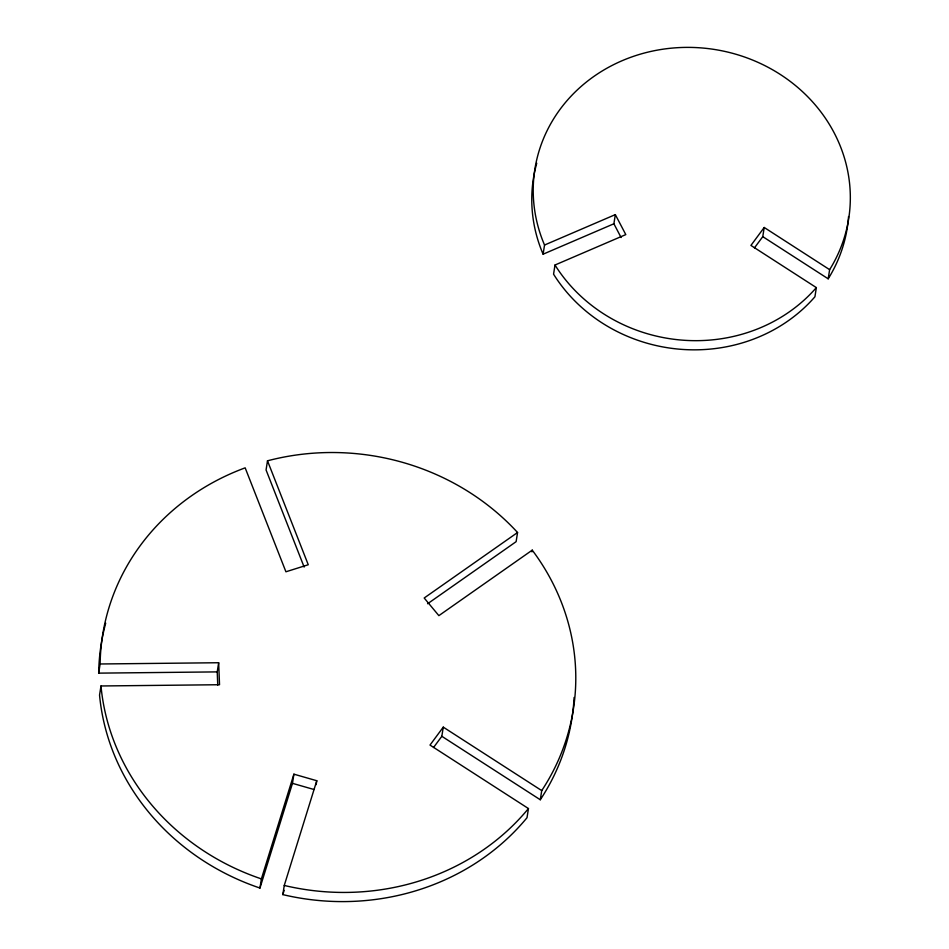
<?xml version="1.0" encoding="UTF-8"?>
<svg xmlns="http://www.w3.org/2000/svg" width="949" height="949" viewBox="0 0 949 949"><rect width="100%" height="100%" fill="white"/><g stroke="black" fill="none" stroke-linecap="round" stroke-linejoin="round"><path stroke-width="1.42" d="M100.12 663.98L218.661 662.734L217.226 671.892L98.684 673.138L100.12 663.98A238.282 219.492 8.9 0 1 245.162 467.845L285.922 571.784L308.259 564.75L267.499 460.811A238.282 219.492 8.9 0 1 517.561 532.508L516.126 541.665L427.608 603.754M218.661 662.734L219.527 684.727L100.985 685.973L99.55 695.131A238.282 219.492 8.9 0 0 259.955 888.05L292.47 783.34L293.905 774.17L316.776 780.73L316.159 784.657M267.499 460.811L266.064 469.969L304.143 567.075M259.955 888.05L261.39 878.893L293.905 774.17M443.266 727.136L441.831 736.294L540.289 799.758L541.725 790.6L443.266 727.136L430.004 745.072L528.451 808.548L527.015 817.706A238.282 219.492 8.9 0 1 282.826 894.61L284.261 885.453L316.776 780.73M544.536 245.032L615.332 214.616L613.896 223.774L543.101 254.19L544.536 245.032A158.851 146.336 8.9 0 1 702.58 48.019A158.851 146.336 8.9 0 1 829.628 269.658L828.192 278.816L762.771 236.645L764.206 227.475L829.628 269.658M615.332 214.616L625.794 234.605L554.999 265.02L553.564 274.178A158.851 146.336 8.9 0 0 814.93 296.764L816.354 287.606L750.932 245.423L764.206 227.475M531.962 551.867L532.235 550.147L438.865 615.64L424.191 598L517.561 532.508M282.826 894.61L284.142 890.364M754.479 247.855L762.771 236.645M433.539 747.504L441.831 736.294M292.47 783.34L314 789.509M613.896 223.774L621.097 237.523M217.226 671.892L217.748 685.083M848.548 216.538A158.851 146.336 8.9 0 1 828.192 278.816M543.101 254.19A158.851 146.336 8.9 0 1 536.731 163.252M816.354 287.606A158.851 146.336 8.9 0 1 554.999 265.02M574.086 697.491A238.282 219.492 8.9 0 1 540.289 799.758M98.684 673.138A238.282 219.492 8.9 0 1 105.695 623.173M532.235 550.147A238.282 219.492 8.9 0 1 541.725 790.6M528.451 808.548A238.282 219.492 8.9 0 1 284.261 885.453M261.39 878.893A238.282 219.492 8.9 0 1 100.985 685.973"/></g></svg>
